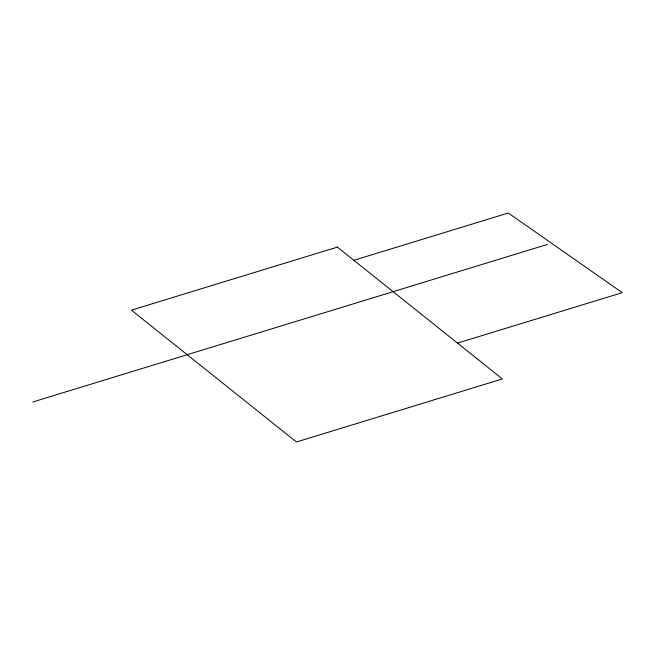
<?xml version="1.0" encoding="UTF-8"?>
<svg xmlns="http://www.w3.org/2000/svg" width="655" height="655" viewBox="0 0 655 655"><rect width="100%" height="100%" fill="white"/><g stroke="black" fill="none" stroke-linecap="round" stroke-linejoin="round"><path stroke-width="0.98" d="M353.847 260.297L508.288 213.014L622.25 292.67L457.509 343.105M32.75 401.998L547.564 244.389M337.341 247.115L131.418 310.159L296.445 441.986L502.377 378.942L337.341 247.115"/></g></svg>
